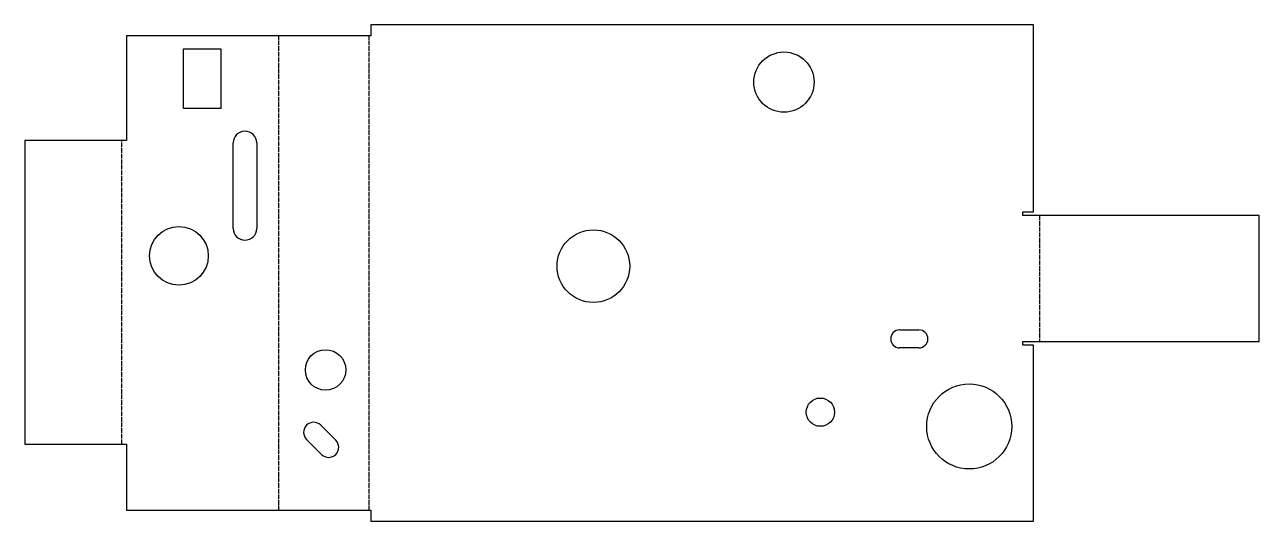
# Model space of a CAD drawing. Header units: millimetres. Extents: x -94 to 242, y 0 to 135.
import ezdxf

# ---------------------------------------------------------------- set-up
doc = ezdxf.new("R2010")
doc.units = ezdxf.units.MM
doc.linetypes.add('DASHED', pattern=[1.524, 1.27, -0.254])
doc.layers.add('BEND', color=7, linetype='Continuous')
doc.layers.add('CUT', color=7, linetype='Continuous')

msp = doc.modelspace()

# ---------------------------------------------------------------- linework, layer by layer
at = {"layer": 'BEND', "color": 4, "linetype": 'DASHED'}
for p, q in [((-25.06, 3), (-25.06, 132.11)), ((-0.42, 3), (-0.42, 132.11)), ((-67.7, 21), (-67.7, 103.58)), ((181.82, 83.16), (181.82, 48.92))]:
    msp.add_line(p, q, dxfattribs=at)
at = {"layer": 'CUT'}
for p, q in [((180.25, 135.11), (0, 135.11)), ((0, 135.11), (0, 132.11)), ((180.25, 84.16), (180.25, 135.11)), ((0, 132.11), (-66.45, 132.11)), ((-66.45, 132.11), (-66.45, 103.58)), ((-50.98, 112.3), (-50.98, 128.54)), ((-50.98, 128.54), (-40.79, 128.54)), ((-40.79, 128.54), (-40.79, 112.3)), ((-40.79, 112.3), (-50.98, 112.3)), ((-66.45, 103.58), (-94.14, 103.58)), ((-94.14, 103.58), (-94.14, 21)), ((-37.46, 79.68), (-37.46, 102.93)), ((-31.03, 102.93), (-31.03, 79.68)), ((177.35, 83.16), (177.35, 84.16)), ((177.35, 84.16), (180.25, 84.16)), ((241.62, 83.16), (177.35, 83.16)), ((241.62, 48.92), (241.62, 83.16)), ((143.81, 52.06), (149.06, 52.06)), ((149.06, 47.19), (143.81, 47.19)), ((177.35, 47.92), (177.35, 48.92)), ((177.35, 48.92), (241.62, 48.92)), ((180.25, 47.92), (177.35, 47.92)), ((180.25, 0), (180.25, 47.92)), ((-13.61, 26.14), (-9.54, 22.07)), ((-94.14, 21), (-66.45, 21)), ((-66.45, 21), (-66.45, 3)), ((-13.43, 18.19), (-17.49, 22.26)), ((-66.45, 3), (0, 3)), ((0, 3), (0, 0)), ((0, 0), (180.25, 0))]:
    msp.add_line(p, q, dxfattribs=at)
for centre, radius in [((112.35, 119.48), 8.2), ((-52.2, 72.22), 8), ((60.51, 69.41), 9.88), ((-12.31, 41.18), 5.5), ((162.73, 25.81), 11.57), ((122.25, 29.69), 3.85)]:
    msp.add_circle(centre, radius, dxfattribs=at)
for centre, radius, start, end in [((-34.24, 102.93), 3.21, 0, 180), ((-34.24, 79.68), 3.21, 180, 0), ((143.81, 49.63), 2.44, 90, -90), ((149.06, 49.63), 2.44, -90, 90), ((-15.55, 24.2), 2.74, 45, -135), ((-11.48, 20.13), 2.74, -135, 45)]:
    msp.add_arc(centre, radius, start, end, dxfattribs=at)

doc.saveas('drawing.dxf')
